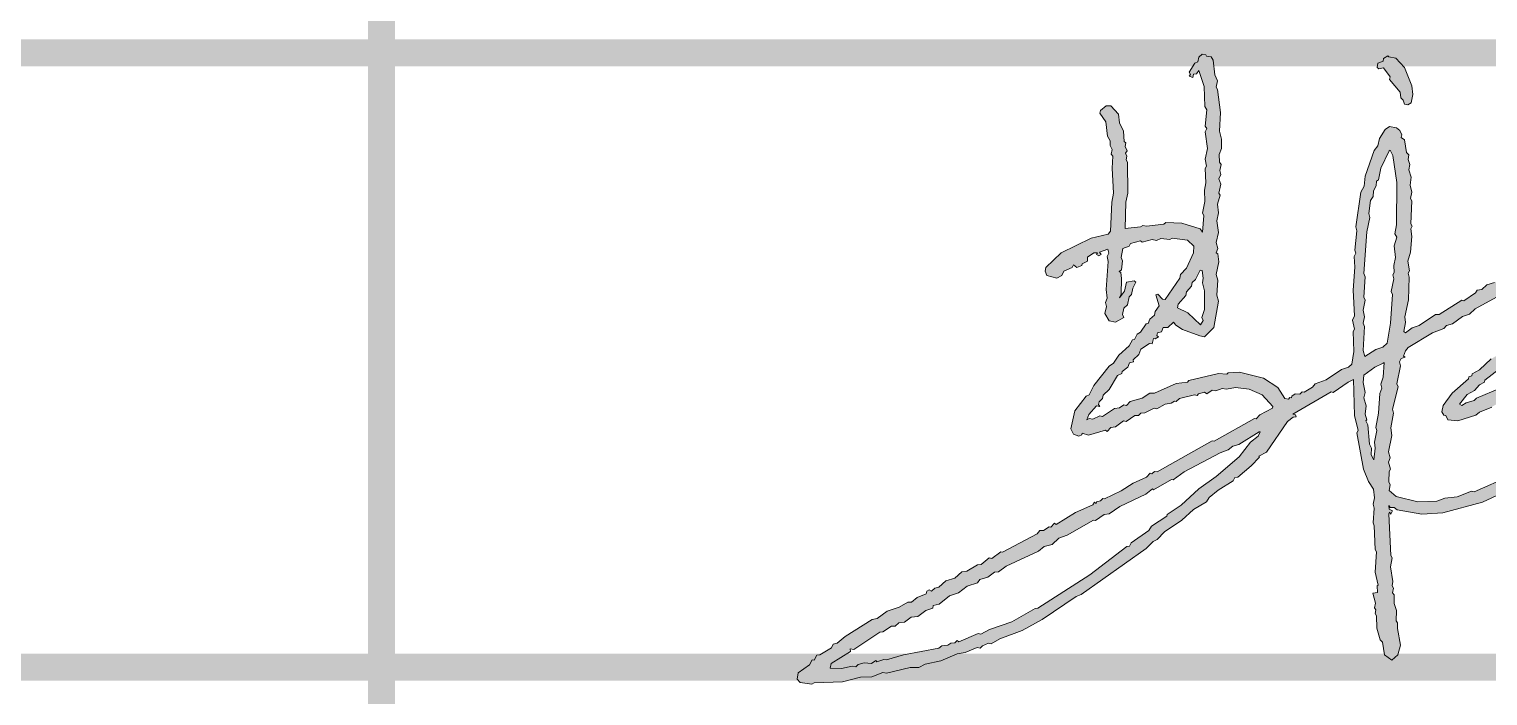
# Model space of a CAD drawing. Extents: x -518115 to 790560, y -210384 to 1628073.
# Drawn here: x 446387 to 447338, y 801555 to 801989 of the extents above; entities that cross this region are included whole.
import ezdxf

# ---------------------------------------------------------------- set-up
doc = ezdxf.new("R2010")
doc.units = 0
doc.header["$LTSCALE"] = 1000
doc.header["$MEASUREMENT"] = 0
doc.layers.add('图框', color=140, linetype='Continuous')
doc.layers.add('签名', color=7, linetype='Continuous', lineweight=18)

# ---------------------------------------------------------------- blocks, each defined once
blk = doc.blocks.new('A$C549D2611')
at = {"layer": '签名'}
h = blk.add_hatch(color=2, dxfattribs=at)
h.paths.add_polyline_path([(40846.46, -24729.92), (40847.65, -24727.1), (40846.61, -24723.22), (40847.94, -24716.75), (40847.03, -24709.22), (40848.12, -24703.93), (40847.44, -24698.27), (40849.23, -24692.52), (40848.3, -24691.1), (40849.5, -24685.22), (40848.34, -24681.92), (40849.53, -24679.1), (40848.84, -24676.51), (40849.68, -24672.4), (40848.75, -24670.98), (40848.54, -24666.04), (40849.97, -24662.04), (40850, -24655.93), (40848.61, -24650.74), (40849.26, -24638.62), (40847.45, -24623.55), (40846.51, -24622.14), (40847.36, -24618.02), (40845.73, -24614.01), (40844.6, -24604.59), (40843.2, -24602.47), (40840.26, -24601.87), (40839.79, -24601.16), (40837.44, -24600.68), (40835.2, -24602.67), (40834.59, -24605.6), (40832.59, -24606.42), (40828.91, -24612.4), (40829.85, -24613.82), (40829.02, -24614.87), (40831.25, -24615.94), (40831.73, -24613.59), (40833.61, -24613.37), (40835.27, -24611.26), (40838.63, -24621.75), (40839.04, -24634.69), (40840.44, -24636.82), (40839.45, -24647.64), (40840.38, -24649.05), (40839.31, -24651.28), (40840.79, -24662), (40839.34, -24669.05), (40840.26, -24673.53), (40839.31, -24675.17), (40839.86, -24684.47), (40838.89, -24689.17), (40839.21, -24696.59), (40837.64, -24704.23), (40838.58, -24705.64), (40837.58, -24716.47), (40836.18, -24714.34), (40824.08, -24710.63), (40813.72, -24710.35), (40812.31, -24711.28), (40801.01, -24712.64), (40798.65, -24712.16), (40797.24, -24713.09), (40787.23, -24714.1), (40787.67, -24697.04), (40788.87, -24691.16), (40788.74, -24670.92), (40787.8, -24669.51), (40788.28, -24667.16), (40787.47, -24665.15), (40788.42, -24663.51), (40787.14, -24660.8), (40787.62, -24658.45), (40786.56, -24657.62), (40786.13, -24650.79), (40783.56, -24645.36), (40782.89, -24639.71), (40777.85, -24634.39), (40774.79, -24634.38), (40771.13, -24637.3), (40770.77, -24639.06), (40774.51, -24644.73), (40775.64, -24654.15), (40777.51, -24656.98), (40777.49, -24660.04), (40778.77, -24662.76), (40778.17, -24665.69), (40779.1, -24667.11), (40778.71, -24674.99), (40779.69, -24691.12), (40778.49, -24697), (40777.69, -24715.82), (40776.03, -24717.93), (40765.08, -24720.58), (40745.38, -24730.02), (40735.45, -24739.62), (40734.97, -24741.97), (40736.25, -24744.68), (40742.59, -24746.6), (40746.01, -24744.85), (40747.2, -24742.03), (40752.63, -24739.47), (40753.58, -24737.82), (40755.69, -24739.48), (40758.99, -24738.32), (40759.23, -24737.15), (40762.65, -24735.4), (40762.55, -24732.93), (40766.8, -24730.12), (40769.27, -24730.02), (40768.44, -24731.07), (40770.08, -24732.02), (40771.5, -24731.09), (40770.56, -24729.67), (40775.87, -24727.7), (40776.56, -24730.29), (40775.49, -24732.52), (40776.06, -24735.7), (40774.8, -24753.81), (40775.48, -24759.47), (40774.29, -24762.28), (40774.98, -24764.88), (40774.02, -24769.58), (40776.7, -24774.42), (40780.81, -24775.26), (40786.36, -24772.11), (40785.55, -24770.1), (40786.39, -24765.99), (40788.63, -24764), (40789.72, -24758.71), (40791.26, -24757.19), (40792.1, -24753.07), (40794.12, -24749.2), (40793.06, -24748.37), (40788, -24749.17), (40786.8, -24755.05), (40783.48, -24759.27), (40784.55, -24757.04), (40784.84, -24746.68), (40784.38, -24742.92), (40783.33, -24742.09), (40784.75, -24741.15), (40785.36, -24735.16), (40784.55, -24733.15), (40785.75, -24727.27), (40789.76, -24725.65), (40790.71, -24724), (40797.19, -24722.27), (40798.25, -24723.1), (40804.73, -24721.36), (40807.67, -24721.97), (40810.38, -24720.69), (40816.38, -24721.3), (40817.79, -24720.37), (40827.91, -24721.83), (40832.01, -24725.73), (40831.75, -24729.97), (40827.23, -24740.07), (40823.33, -24744.17), (40822.84, -24746.52), (40813.25, -24760.47), (40811.48, -24760.11), (40808.44, -24757.04), (40807.14, -24757.38), (40809.34, -24764.57), (40806.73, -24768.33), (40806.25, -24770.68), (40803.3, -24773.13), (40802.11, -24775.95), (40800.81, -24776.3), (40797.26, -24781.69), (40795.13, -24783.1), (40793.23, -24786.38), (40791.94, -24786.73), (40789.92, -24790.6), (40783.18, -24796.57), (40779.62, -24801.96), (40776.79, -24803.83), (40766.84, -24816.49), (40763.76, -24822.6), (40761.75, -24823.41), (40754.29, -24832.91), (40751.88, -24844.66), (40753.63, -24848.08), (40757.04, -24849.39), (40759.04, -24848.58), (40759.28, -24847.4), (40763.27, -24848.84), (40774.35, -24845.6), (40775.41, -24846.42), (40777.77, -24843.85), (40780.95, -24843.27), (40786.03, -24839.42), (40787.79, -24839.78), (40793.46, -24836.04), (40795.93, -24835.93), (40797.47, -24834.41), (40799.94, -24834.31), (40806.07, -24831.28), (40807.84, -24831.64), (40813.38, -24828.49), (40817.15, -24828.04), (40819.28, -24826.63), (40820.45, -24826.87), (40822.7, -24824.89), (40832.36, -24822.58), (40834.12, -24822.94), (40834.95, -24821.89), (40838.84, -24820.85), (40840.48, -24821.79), (40844.02, -24819.46), (40846.37, -24819.94), (40850.38, -24818.31), (40853.32, -24818.92), (40859.09, -24817.65), (40868.03, -24818.87), (40876.49, -24822.44), (40883.51, -24830.01), (40883.27, -24831.18), (40875.01, -24835.61), (40872.64, -24838.19), (40871.47, -24837.95), (40845.15, -24852.77), (40843.98, -24852.52), (40807.99, -24872.71), (40806.23, -24872.34), (40804.69, -24873.87), (40803.52, -24873.63), (40801.15, -24876.2), (40792.42, -24879.93), (40784.63, -24885.06), (40773.78, -24890.19), (40772.61, -24889.95), (40771.07, -24891.47), (40768.48, -24892.16), (40768.24, -24893.34), (40767.18, -24892.51), (40766.23, -24894.15), (40754.79, -24899.16), (40742.16, -24906.98), (40741.11, -24906.15), (40738.74, -24908.73), (40737.57, -24908.49), (40734.03, -24910.82), (40731.55, -24910.93), (40729.9, -24913.04), (40707.25, -24924.93), (40706.07, -24924.69), (40700.28, -24929.02), (40698.52, -24928.65), (40693.32, -24933.1), (40690.85, -24933.21), (40683.89, -24937.29), (40680.71, -24937.86), (40676.22, -24941.84), (40670.32, -24943.7), (40665.83, -24947.68), (40663.24, -24948.37), (40660.99, -24950.36), (40659.35, -24949.41), (40657.93, -24950.34), (40657.57, -24952.11), (40651.56, -24954.55), (40647.9, -24957.47), (40645.43, -24957.58), (40639.88, -24960.73), (40631.98, -24963.4), (40625.49, -24968.19), (40622.31, -24968.76), (40604.72, -24979.85), (40599.52, -24984.3), (40596.93, -24984.99), (40595.86, -24987.22), (40588.19, -24991.78), (40586.31, -24992), (40584.41, -24995.29), (40583.23, -24995.05), (40581.33, -24998.33), (40574.13, -25003.59), (40573.29, -25007.71), (40575.27, -25009.95), (40583.04, -25010.93), (40584.45, -25010), (40602.93, -25009.5), (40614.59, -25006.38), (40622.01, -25006.06), (40629.32, -25003.27), (40631.67, -25003.76), (40647.1, -25000.18), (40652.63, -25000.09), (40656.76, -24997.88), (40667.01, -24995.69), (40677.74, -24991.15), (40682.8, -24990.35), (40690.82, -24987.1), (40692.58, -24987.46), (40694.12, -24985.94), (40698.13, -24984.31), (40699.89, -24984.67), (40705.44, -24981.52), (40720.06, -24975.95), (40733.15, -24968.83), (40755.23, -24953.76), (40758.53, -24952.6), (40800.8, -24922.68), (40805.42, -24918.11), (40808.13, -24916.83), (40812.86, -24911.68), (40824.19, -24904.2), (40831.76, -24897.18), (40840.14, -24892.16), (40841.92, -24889.46), (40847.82, -24884.55), (40857.62, -24878.6), (40858.69, -24876.37), (40860.57, -24876.14), (40869.43, -24868.77), (40874.87, -24863.15), (40874.41, -24862.44), (40879.25, -24859.76), (40893.11, -24839.94), (40896.77, -24837.01), (40898.66, -24836.79), (40898.31, -24835.49), (40896.55, -24835.13), (40921.56, -24820.66), (40922.74, -24820.9), (40932.65, -24814.36), (40936.07, -24812.61), (40936.78, -24836.03), (40939.09, -24845.69), (40938.14, -24847.33), (40942.5, -24870.89), (40945.75, -24878.91), (40949.02, -24883.87), (40949.7, -24889.52), (40948.86, -24893.63), (40949.55, -24896.22), (40948.8, -24905.87), (40949.61, -24907.87), (40950.13, -24923.29), (40951.06, -24924.71), (40950.17, -24938), (40952.13, -24946.36), (40951.42, -24946.83), (40951.76, -24951.19), (40948.58, -24951.76), (40950.31, -24958.24), (40949.71, -24961.18), (40950.64, -24962.6), (40950.16, -24964.95), (40951.09, -24966.36), (40951.29, -24974.37), (40953.37, -24982.14), (40954.89, -24983.68), (40956.26, -24991.92), (40961.07, -24995.36), (40964.85, -24991.85), (40966.77, -24985.5), (40964.7, -24974.67), (40964.84, -24971.02), (40963.9, -24969.6), (40964.05, -24962.9), (40962.55, -24958.3), (40962.46, -24952.77), (40961.52, -24951.35), (40962.12, -24948.41), (40961.19, -24947), (40961.79, -24944.06), (40960.07, -24934.52), (40961.28, -24928.64), (40960.34, -24927.22), (40959.18, -24900.04), (40959.42, -24898.86), (40960.36, -24900.28), (40961.43, -24898.05), (40959.2, -24896.98), (40959.09, -24894.51), (40960.03, -24895.92), (40962.5, -24895.82), (40964.61, -24897.47), (40980.6, -24900.14), (40994.25, -24899.27), (41020.17, -24892.33), (41032.32, -24886.86), (41040.1, -24884.78), (41057.32, -24875.45), (41061.09, -24875), (41069.59, -24869.39), (41073.48, -24868.35), (41084.69, -24861.46), (41087.28, -24860.77), (41092.48, -24856.32), (41093.66, -24856.57), (41097.56, -24852.47), (41102.28, -24850.37), (41104.06, -24847.67), (41105.82, -24848.03), (41108.65, -24846.17), (41109.72, -24843.94), (41113.61, -24842.9), (41113.85, -24841.72), (41121.76, -24835.99), (41126.86, -24829.07), (41131.11, -24826.27), (41140.47, -24813.49), (41143.67, -24806.8), (41145.14, -24796.69), (41143.73, -24794.56), (41144.1, -24792.8), (41141.29, -24788.55), (41139.53, -24788.19), (41135.9, -24784.99), (41128.38, -24782.84), (41113.67, -24782.88), (41104.6, -24785.31), (41101.76, -24787.18), (41095.87, -24789.03), (41094.11, -24788.67), (41084.67, -24792.86), (41082.91, -24792.5), (41080.78, -24793.9), (41080.32, -24793.19), (41078.66, -24795.3), (41077.48, -24795.06), (41067.22, -24800.31), (41066.04, -24800.07), (41062.38, -24802.99), (41059.2, -24803.56), (41057.55, -24805.67), (41056.37, -24805.43), (41052.83, -24807.77), (41050.36, -24807.87), (41041.27, -24813.36), (41035.38, -24815.21), (41031.71, -24818.14), (41016.27, -24824.77), (41014.73, -24826.29), (41009.55, -24827.68), (41006.71, -24829.55), (41005.07, -24828.6), (41010.04, -24822.27), (41014.88, -24819.59), (41018.08, -24815.95), (41021.5, -24814.21), (41021.74, -24813.03), (41055.99, -24786.37), (41064.37, -24781.35), (41066.03, -24779.24), (41081.61, -24768.96), (41081.85, -24767.78), (41085.98, -24765.57), (41087.05, -24763.34), (41091.18, -24761.12), (41094.84, -24758.2), (41095.08, -24757.02), (41103.34, -24752.59), (41103.58, -24751.42), (41108.54, -24748.15), (41109.49, -24746.5), (41114.33, -24743.82), (41122.48, -24736.92), (41125.07, -24736.22), (41128.27, -24732.59), (41130.98, -24731.31), (41131.93, -24729.67), (41134.52, -24728.97), (41134.88, -24727.21), (41137.48, -24726.52), (41141.5, -24721.83), (41153.19, -24712.59), (41164.08, -24701.35), (41166.08, -24700.53), (41167.27, -24697.72), (41172.23, -24694.44), (41175.8, -24685.99), (41173, -24681.74), (41167.36, -24679.36), (41164.77, -24680.05), (41161.11, -24682.98), (41158.05, -24682.96), (41155.92, -24684.36), (41153.57, -24683.88), (41147.44, -24686.91), (41141.79, -24687.59), (41133.41, -24692.61), (41128.22, -24693.99), (41119.84, -24699.01), (41118.67, -24698.77), (41109.58, -24704.26), (41108.4, -24704.02), (41104.86, -24706.35), (41103.69, -24706.11), (41100.02, -24709.04), (41094.13, -24710.89), (41084.92, -24716.96), (41077.15, -24719.05), (41075.49, -24721.16), (41073.61, -24721.38), (41069.24, -24724.77), (41067.47, -24724.41), (41064.52, -24726.87), (41042.46, -24738.88), (41028.05, -24749.4), (41022.86, -24750.79), (41019.79, -24753.83), (41016.61, -24754.4), (41015.66, -24756.05), (41007.87, -24761.19), (41006.69, -24760.95), (40991.94, -24770.17), (40989.47, -24770.28), (40978.84, -24777.28), (40974.25, -24778.79), (40969.88, -24782.18), (40968.82, -24781.35), (40970.03, -24775.48), (40969.58, -24771.71), (40971.87, -24760.54), (40972.41, -24745.95), (40971.71, -24743.36), (40972.66, -24741.72), (40971.52, -24735.36), (40973.31, -24729.6), (40974.18, -24719.37), (40973.39, -24714.3), (40974.33, -24712.66), (40973.4, -24711.24), (40974.06, -24696.07), (40973.13, -24694.65), (40973.97, -24690.54), (40973.05, -24686.06), (40973.55, -24680.65), (40972.04, -24676.05), (40972.77, -24672.53), (40971.6, -24669.23), (40972.21, -24666.29), (40970.68, -24664.75), (40969.31, -24656.51), (40967.2, -24654.85), (40967.56, -24653.09), (40966.28, -24650.37), (40964.17, -24648.72), (40959.47, -24647.75), (40956.64, -24649.62), (40952.96, -24655.6), (40952, -24660.31), (40949.51, -24663.47), (40943.66, -24680.03), (40942.93, -24686.62), (40940.91, -24690.49), (40937.5, -24713.07), (40938.19, -24715.66), (40936.84, -24728.25), (40937.65, -24730.25), (40936.58, -24732.48), (40937.02, -24739.31), (40935.77, -24754.36), (40936.63, -24771.08), (40935.44, -24773.9), (40936.71, -24779.67), (40935.76, -24781.31), (40936.16, -24794.26), (40935.06, -24802.6), (40932.82, -24804.59), (40928.22, -24806.1), (40918.31, -24812.64), (40911, -24815.43), (40909.34, -24817.54), (40903.79, -24820.69), (40902.62, -24820.45), (40901.08, -24821.97), (40898.02, -24821.96), (40895.9, -24823.36), (40895.66, -24824.53), (40894.48, -24824.29), (40893.65, -24825.35), (40891.3, -24824.87), (40886.63, -24817.78), (40877.48, -24811.62), (40861.73, -24807.78), (40854.32, -24808.09), (40853.49, -24809.15), (40848.08, -24808.65), (40828.76, -24813.27), (40827.93, -24814.32), (40820.39, -24815.23), (40806.24, -24821.51), (40803.18, -24821.5), (40798.22, -24824.77), (40790.45, -24826.85), (40788.08, -24829.42), (40786.32, -24829.06), (40783.48, -24830.93), (40780.3, -24831.5), (40772.51, -24836.64), (40770.75, -24836.28), (40766.03, -24838.38), (40763.68, -24837.89), (40762.26, -24838.83), (40763.58, -24835.42), (40768.43, -24829.68), (40770.78, -24830.16), (40769.84, -24828.75), (40770.21, -24826.98), (40772.45, -24824.99), (40772.93, -24822.64), (40776.72, -24819.13), (40782.29, -24809.86), (40785, -24808.58), (40785.25, -24807.41), (40788.91, -24804.48), (40790.1, -24801.66), (40792.69, -24800.97), (40792.34, -24799.67), (40796.13, -24796.16), (40797.44, -24792.76), (40803.1, -24789.02), (40804.87, -24789.38), (40805.59, -24785.85), (40806.77, -24786.09), (40808.89, -24784.69), (40807.84, -24783.86), (40808.2, -24782.1), (40810.79, -24781.41), (40811.98, -24778.59), (40815.04, -24778.6), (40818.82, -24775.09), (40820.22, -24777.22), (40824.56, -24779.94), (40835.96, -24784.12), (40838.9, -24784.72), (40845.05, -24778.63), (40847.95, -24761.47), (40846.91, -24757.58), (40847.67, -24747.93), (40846.63, -24744.04), (40848.31, -24735.82), (40847.51, -24730.75)])
h.paths.add_polyline_path([(40837.34, -24741.53), (40838.14, -24746.59), (40837.54, -24749.53), (40838.93, -24754.71), (40838.87, -24766.95), (40837.19, -24772.12), (40838.01, -24774.13), (40836.23, -24776.82), (40828.03, -24769.02), (40821.34, -24765.81), (40821.82, -24763.46), (40826.67, -24757.71), (40827.16, -24755.36), (40830.35, -24751.73), (40830.83, -24749.38), (40833.08, -24747.39), (40836.17, -24741.29)], flags=16)
h.paths.add_polyline_path([(40944.78, -24716.4), (40946.71, -24707), (40946.02, -24704.4), (40947.12, -24696.05), (40948.89, -24693.36), (40949.03, -24689.71), (40950.93, -24686.42), (40950.94, -24683.36), (40952.36, -24682.43), (40953.93, -24674.79), (40959.73, -24662.68), (40961.73, -24666.59), (40964.24, -24684.25), (40964.1, -24711.79), (40962.9, -24717.66), (40964.3, -24719.79), (40962.5, -24725.55), (40963.41, -24733.08), (40962.32, -24738.37), (40962.66, -24742.73), (40961.71, -24744.37), (40962.4, -24746.96), (40960.71, -24755.19), (40961.53, -24757.2), (40960.14, -24775.9), (40958.08, -24788.95), (40955.12, -24791.41), (40950.53, -24792.91), (40943.44, -24797.59), (40942.4, -24793.7), (40943.19, -24777.93), (40942.37, -24775.93), (40943.22, -24771.81), (40942.3, -24767.34), (40943.62, -24760.87), (40942.81, -24758.87), (40943.7, -24745.58), (40942.88, -24743.57)], flags=16)
h.paths.add_polyline_path([(40874.6, -24846.55), (40875.19, -24846.68), (40874, -24849.49), (40868.92, -24853.35), (40861.46, -24862.85), (40846.57, -24875.72), (40835.12, -24883.78), (40823.77, -24894.32), (40814.56, -24900.39), (40814.32, -24901.57), (40804.41, -24908.11), (40802.63, -24910.81), (40791.17, -24918.87), (40790.1, -24921.1), (40788.22, -24921.33), (40764.24, -24939.68), (40730.37, -24961.52), (40728.48, -24961.75), (40713.26, -24970.26), (40698.76, -24975.25), (40693.22, -24978.4), (40691.45, -24978.04), (40678.72, -24983.39), (40677.66, -24982.56), (40676.13, -24984.09), (40673.66, -24984.19), (40671.53, -24985.59), (40667.76, -24986.05), (40665.64, -24987.45), (40642.67, -24991.92), (40631.59, -24995.17), (40629.83, -24994.8), (40625.23, -24996.31), (40624.77, -24995.6), (40621.93, -24997.47), (40617.11, -24997.09), (40613.22, -24998.13), (40611.69, -24999.66), (40609.33, -24999.17), (40602.27, -25000.79), (40594.97, -25000.52), (40595.57, -24997.58), (40608.2, -24989.76), (40607.98, -24987.87), (40610.33, -24988.35), (40627.33, -24977.14), (40629.21, -24976.91), (40634.88, -24973.18), (40637.35, -24973.07), (40639.59, -24971.08), (40643.36, -24970.63), (40647.73, -24967.24), (40652.09, -24966.91), (40657.17, -24963.05), (40661.76, -24961.54), (40662.13, -24959.78), (40666.01, -24958.74), (40672.63, -24953.36), (40678.52, -24951.5), (40684.31, -24947.18), (40690.91, -24944.86), (40692.57, -24942.75), (40697.75, -24941.36), (40702.12, -24937.97), (40704.59, -24937.86), (40709.67, -24934), (40730.67, -24924.22), (40734.33, -24921.3), (40739.51, -24919.91), (40744, -24915.93), (40749.31, -24913.96), (40766.65, -24904.04), (40767.83, -24904.28), (40773.5, -24900.54), (40776.68, -24899.97), (40783.76, -24895.3), (40800.74, -24887.14), (40805.11, -24883.75), (40805.58, -24884.46), (40817.38, -24877.69), (40818.56, -24877.93), (40825.76, -24872.67), (40849.12, -24860.32), (40854.42, -24858.34), (40857.38, -24855.88), (40861.27, -24854.84)], flags=16)
h.paths.add_polyline_path([(40942.8, -24809.7), (40950, -24804.44), (40955.43, -24801.88), (40956.13, -24801.41), (40955.38, -24811.06), (40953.83, -24815.64), (40954.52, -24818.23), (40953.21, -24821.64), (40952.44, -24834.34), (40950.51, -24843.75), (40951.33, -24845.75), (40949.76, -24853.39), (40950.21, -24857.16), (40949.23, -24864.92), (40947.49, -24861.5), (40947.74, -24857.27), (40946.46, -24854.55), (40945.34, -24842.07), (40944.06, -24839.36), (40944.77, -24838.89), (40943.73, -24835.01), (40944.23, -24829.6), (40942.84, -24824.41), (40943.57, -24820.89), (40942.42, -24814.53)], flags=16)
h.paths.add_polyline_path([(40967.09, -24798.76), (40969.68, -24798.07), (40968.63, -24797.24), (40969.94, -24793.83), (40971.6, -24791.72), (40987.65, -24782.15), (40994.95, -24779.36), (40996.61, -24777.25), (41000.5, -24776.21), (41007, -24771.42), (41011.59, -24769.91), (41015.38, -24766.4), (41029.18, -24758.82), (41041.34, -24750.29), (41053.02, -24744.11), (41057.39, -24740.72), (41069.54, -24735.25), (41078.75, -24729.17), (41082.17, -24727.42), (41083.93, -24727.79), (41089.01, -24723.93), (41097.03, -24720.67), (41101.4, -24717.28), (41105.87, -24716.36), (41117.09, -24709.47), (41126.4, -24705.87), (41130.65, -24703.07), (41153.99, -24693.77), (41156.34, -24694.25), (41152.91, -24699.06), (41149.25, -24701.98), (41147.23, -24705.85), (41143.69, -24708.19), (41134.34, -24717.91), (41131.63, -24719.19), (41121.82, -24728.21), (41112.61, -24734.28), (41112.25, -24736.04), (41101.87, -24741.88), (41076.35, -24761.76), (41075.4, -24763.4), (41061.24, -24772.74), (41047.42, -24783.38), (41047.18, -24784.56), (41042.46, -24786.65), (41033.72, -24793.44), (41033.48, -24794.61), (41025.81, -24799.16), (41018.24, -24806.19), (41013.4, -24808.87), (41013.16, -24810.05), (41011.16, -24810.86), (41010.92, -24812.04), (41000.4, -24821.52), (40994.48, -24829.49), (40993.63, -24833.6), (40995.03, -24835.73), (40996.21, -24835.97), (40997.49, -24838.68), (41004.08, -24839.42), (41015.86, -24835.71), (41018.11, -24833.72), (41026.12, -24830.47), (41035.92, -24824.51), (41043.94, -24821.26), (41045.47, -24819.73), (41048.65, -24819.16), (41051.02, -24816.58), (41059.5, -24814.04), (41063.17, -24811.11), (41066.35, -24810.54), (41069.3, -24808.08), (41071.06, -24808.45), (41076.49, -24805.88), (41077.66, -24806.12), (41081.33, -24803.2), (41087.1, -24801.93), (41095.24, -24798.09), (41100.89, -24797.41), (41101.72, -24796.36), (41107.61, -24794.5), (41109.96, -24794.99), (41112.21, -24793), (41113.85, -24793.95), (41115.97, -24792.54), (41124.56, -24792.47), (41131.03, -24793.79), (41133.73, -24795.57), (41135.48, -24798.99), (41134.75, -24802.52), (41129.06, -24812.38), (41125.52, -24814.71), (41116.88, -24823.97), (41116.4, -24826.32), (41109.66, -24832.29), (41106.95, -24833.57), (41105.17, -24836.26), (41101.04, -24838.48), (41100.8, -24839.66), (41082.14, -24852.98), (41080.26, -24853.21), (41068.22, -24861.15), (41052.65, -24868.37), (41040.14, -24875.6), (41038.38, -24875.24), (41014.79, -24885.72), (41013.03, -24885.35), (41003.72, -24888.96), (40995.59, -24889.74), (40990.29, -24891.72), (40977.93, -24892.24), (40963.94, -24888.76), (40959.26, -24884.74), (40959.98, -24881.21), (40959.17, -24879.21), (40959.32, -24872.5), (40960.27, -24870.86), (40958.76, -24866.26), (40959.95, -24863.44), (40958.91, -24859.56), (40961.08, -24848.98), (40960.28, -24843.91), (40962.21, -24834.51), (40961.52, -24831.92), (40965.12, -24817.34), (40964.3, -24815.34), (40966.71, -24803.58), (40966.02, -24800.99)], flags=16)
blk.add_hatch(color=2, dxfattribs=at).paths.add_polyline_path([(40957.81, -24602.09), (40955.69, -24603.49), (40955.32, -24605.25), (40952.02, -24606.41), (40951.42, -24609.35), (40952.48, -24610.18), (40955.66, -24609.61), (40959.98, -24615.39), (40959.62, -24617.16), (40966.52, -24625.31), (40966.98, -24629.08), (40968.5, -24630.62), (40969.19, -24633.21), (40971.54, -24633.69), (40973.67, -24632.29), (40974.75, -24627), (40974.07, -24621.35), (40969.19, -24609.32), (40963.69, -24603.29)])
at = {"layer": '图框', "const_width": 17.5}
for points in [[(40302.47, -25799.83), (40302.47, -22599.83)], [(38052.47, -24599.83), (41552.47, -24599.83)], [(38052.47, -24999.83), (41552.47, -24999.83)]]:
    blk.add_lwpolyline(points, dxfattribs=at)
at = {"layer": '签名', "color": 2, "elevation": 6009600}
for points in [[(40840.26, -24601.87), (40839.79, -24601.16), (40837.44, -24600.68), (40835.2, -24602.67), (40834.59, -24605.6), (40832.59, -24606.42), (40828.91, -24612.4), (40829.85, -24613.82), (40829.02, -24614.87), (40831.25, -24615.94), (40831.73, -24613.59), (40833.61, -24613.37), (40835.27, -24611.26), (40838.63, -24621.75), (40839.04, -24634.69), (40840.44, -24636.82), (40839.45, -24647.64), (40840.38, -24649.05), (40839.31, -24651.28), (40840.79, -24662), (40839.34, -24669.05), (40840.26, -24673.53), (40839.31, -24675.17), (40839.86, -24684.47), (40838.89, -24689.17), (40839.21, -24696.59), (40837.64, -24704.23), (40838.58, -24705.64), (40837.58, -24716.47), (40836.18, -24714.34), (40824.08, -24710.63), (40813.72, -24710.35), (40812.31, -24711.28), (40801.01, -24712.64), (40798.65, -24712.16), (40797.24, -24713.09), (40787.23, -24714.1), (40787.67, -24697.04), (40788.87, -24691.16), (40788.74, -24670.92), (40787.8, -24669.51), (40788.28, -24667.16), (40787.47, -24665.15), (40788.42, -24663.51), (40787.14, -24660.8), (40787.62, -24658.45), (40786.56, -24657.62), (40786.13, -24650.79), (40783.56, -24645.36), (40782.89, -24639.71), (40777.85, -24634.39), (40774.79, -24634.38), (40771.13, -24637.3), (40770.77, -24639.06), (40774.51, -24644.73), (40775.64, -24654.15), (40777.51, -24656.98), (40777.49, -24660.04), (40778.77, -24662.76), (40778.17, -24665.69), (40779.1, -24667.11), (40778.71, -24674.99), (40779.69, -24691.12), (40778.49, -24697), (40777.69, -24715.82), (40776.03, -24717.93), (40765.08, -24720.58), (40745.38, -24730.02), (40735.45, -24739.62), (40734.97, -24741.97), (40736.25, -24744.68), (40742.59, -24746.6), (40746.01, -24744.85), (40747.2, -24742.03), (40752.63, -24739.47), (40753.58, -24737.82), (40755.69, -24739.48), (40758.99, -24738.32), (40759.23, -24737.15), (40762.65, -24735.4), (40762.55, -24732.93), (40766.8, -24730.12), (40769.27, -24730.02), (40768.44, -24731.07), (40770.08, -24732.02), (40771.5, -24731.09), (40770.56, -24729.67), (40775.87, -24727.7), (40776.56, -24730.29), (40775.49, -24732.52), (40776.06, -24735.7), (40774.8, -24753.81), (40775.48, -24759.47), (40774.29, -24762.28), (40774.98, -24764.88), (40774.02, -24769.58), (40776.7, -24774.42), (40780.81, -24775.26), (40786.36, -24772.11), (40785.55, -24770.1), (40786.39, -24765.99), (40788.63, -24764), (40789.72, -24758.71), (40791.26, -24757.19), (40792.1, -24753.07), (40794.12, -24749.2), (40793.06, -24748.37), (40788, -24749.17), (40786.8, -24755.05), (40783.48, -24759.27), (40784.55, -24757.04), (40784.84, -24746.68), (40784.38, -24742.92), (40783.33, -24742.09), (40784.75, -24741.15), (40785.36, -24735.16), (40784.55, -24733.15), (40785.75, -24727.27), (40789.76, -24725.65), (40790.71, -24724), (40797.19, -24722.27), (40798.25, -24723.1), (40804.73, -24721.36), (40807.67, -24721.97), (40810.38, -24720.69), (40816.38, -24721.3), (40817.79, -24720.37), (40827.91, -24721.83), (40832.01, -24725.73), (40831.75, -24729.97), (40827.23, -24740.07), (40823.33, -24744.17), (40822.84, -24746.52), (40813.25, -24760.47), (40811.48, -24760.11), (40808.44, -24757.04), (40807.14, -24757.38), (40809.34, -24764.57), (40806.73, -24768.33), (40806.25, -24770.68), (40803.3, -24773.13), (40802.11, -24775.95), (40800.81, -24776.3), (40797.26, -24781.69), (40795.13, -24783.1), (40793.23, -24786.38), (40791.94, -24786.73), (40789.92, -24790.6), (40783.18, -24796.57), (40779.62, -24801.96), (40776.79, -24803.83), (40766.84, -24816.49), (40763.76, -24822.6), (40761.75, -24823.41), (40754.29, -24832.91), (40751.88, -24844.66), (40753.63, -24848.08), (40757.04, -24849.39), (40759.04, -24848.58), (40759.28, -24847.4), (40763.27, -24848.84), (40774.35, -24845.6), (40775.41, -24846.42), (40777.77, -24843.85), (40780.95, -24843.27), (40786.03, -24839.42), (40787.79, -24839.78), (40793.46, -24836.04), (40795.93, -24835.93), (40797.47, -24834.41), (40799.94, -24834.31), (40806.07, -24831.28), (40807.84, -24831.64), (40813.38, -24828.49), (40817.15, -24828.04), (40819.28, -24826.63), (40820.45, -24826.87), (40822.7, -24824.89), (40832.36, -24822.58), (40834.12, -24822.94), (40834.95, -24821.89), (40838.84, -24820.85), (40840.48, -24821.79), (40844.02, -24819.46), (40846.37, -24819.94), (40850.38, -24818.31), (40853.32, -24818.92), (40859.09, -24817.65), (40868.03, -24818.87), (40876.49, -24822.44), (40883.51, -24830.01), (40883.27, -24831.18), (40875.01, -24835.61), (40872.64, -24838.19), (40871.47, -24837.95), (40845.15, -24852.77), (40843.98, -24852.52), (40807.99, -24872.71), (40806.23, -24872.34), (40804.69, -24873.87), (40803.52, -24873.63), (40801.15, -24876.2), (40792.42, -24879.93), (40784.63, -24885.06), (40773.78, -24890.19), (40772.61, -24889.95), (40771.07, -24891.47), (40768.48, -24892.16), (40768.24, -24893.34), (40767.18, -24892.51), (40766.23, -24894.15), (40754.79, -24899.16), (40742.16, -24906.98), (40741.11, -24906.15), (40738.74, -24908.73), (40737.57, -24908.49), (40734.03, -24910.82), (40731.55, -24910.93), (40729.9, -24913.04), (40707.25, -24924.93), (40706.07, -24924.69), (40700.28, -24929.02), (40698.52, -24928.65), (40693.32, -24933.1), (40690.85, -24933.21), (40683.89, -24937.29), (40680.71, -24937.86), (40676.22, -24941.84), (40670.32, -24943.7), (40665.83, -24947.68), (40663.24, -24948.37), (40660.99, -24950.36), (40659.35, -24949.41), (40657.93, -24950.34), (40657.57, -24952.11), (40651.56, -24954.55), (40647.9, -24957.47), (40645.43, -24957.58), (40639.88, -24960.73), (40631.98, -24963.4), (40625.49, -24968.19), (40622.31, -24968.76), (40604.72, -24979.85), (40599.52, -24984.3), (40596.93, -24984.99), (40595.86, -24987.22), (40588.19, -24991.78), (40586.31, -24992), (40584.41, -24995.29), (40583.23, -24995.05), (40581.33, -24998.33), (40574.13, -25003.59), (40573.29, -25007.71), (40575.27, -25009.95), (40583.04, -25010.93), (40584.45, -25010), (40602.93, -25009.5), (40614.59, -25006.38), (40622.01, -25006.06), (40629.32, -25003.27), (40631.67, -25003.76), (40647.1, -25000.18), (40652.63, -25000.09), (40656.76, -24997.88), (40667.01, -24995.69), (40677.74, -24991.15), (40682.8, -24990.35), (40690.82, -24987.1), (40692.58, -24987.46), (40694.12, -24985.94), (40698.13, -24984.31), (40699.89, -24984.67), (40705.44, -24981.52), (40720.06, -24975.95), (40733.15, -24968.83), (40755.23, -24953.76), (40758.53, -24952.6), (40800.8, -24922.68), (40805.42, -24918.11), (40808.13, -24916.83), (40812.86, -24911.68), (40824.19, -24904.2), (40831.76, -24897.18), (40840.14, -24892.16), (40841.92, -24889.46), (40847.82, -24884.55), (40857.62, -24878.6), (40858.69, -24876.37), (40860.57, -24876.14), (40869.43, -24868.77), (40874.87, -24863.15), (40874.41, -24862.44), (40879.25, -24859.76), (40893.11, -24839.94), (40896.77, -24837.01), (40898.66, -24836.79), (40898.31, -24835.49), (40896.55, -24835.13), (40921.56, -24820.66), (40922.74, -24820.9), (40932.65, -24814.36), (40936.07, -24812.61), (40936.78, -24836.03), (40939.09, -24845.69), (40938.14, -24847.33), (40942.5, -24870.89), (40945.75, -24878.91), (40949.02, -24883.87), (40949.7, -24889.52), (40948.86, -24893.63), (40949.55, -24896.22), (40948.8, -24905.87), (40949.61, -24907.87), (40950.13, -24923.29), (40951.06, -24924.71), (40950.17, -24938), (40952.13, -24946.36), (40951.42, -24946.83), (40951.76, -24951.19), (40948.58, -24951.76), (40950.31, -24958.24), (40949.71, -24961.18), (40950.64, -24962.6), (40950.16, -24964.95), (40951.09, -24966.36), (40951.29, -24974.37), (40953.37, -24982.14), (40954.89, -24983.68), (40956.26, -24991.92), (40961.07, -24995.36), (40964.85, -24991.85), (40966.77, -24985.5), (40964.7, -24974.67), (40964.84, -24971.02), (40963.9, -24969.6), (40964.05, -24962.9), (40962.55, -24958.3), (40962.46, -24952.77), (40961.52, -24951.35), (40962.12, -24948.41), (40961.19, -24947), (40961.79, -24944.06), (40960.07, -24934.52), (40961.28, -24928.64), (40960.34, -24927.22), (40959.18, -24900.04), (40959.42, -24898.86), (40960.36, -24900.28), (40961.43, -24898.05), (40959.2, -24896.98), (40959.09, -24894.51), (40960.03, -24895.92), (40962.5, -24895.82), (40964.61, -24897.47), (40980.6, -24900.14), (40994.25, -24899.27), (41020.17, -24892.33), (41032.32, -24886.86)], [(41031.71, -24818.14), (41016.27, -24824.77), (41014.73, -24826.29), (41009.55, -24827.68), (41006.71, -24829.55), (41005.07, -24828.6), (41010.04, -24822.27), (41014.88, -24819.59), (41018.08, -24815.95), (41021.5, -24814.21), (41021.74, -24813.03), (41055.99, -24786.37)], [(41028.05, -24749.4), (41022.86, -24750.79), (41019.79, -24753.83), (41016.61, -24754.4), (41015.66, -24756.05), (41007.87, -24761.19), (41006.69, -24760.95), (40991.94, -24770.17), (40989.47, -24770.28), (40978.84, -24777.28), (40974.25, -24778.79), (40969.88, -24782.18), (40968.82, -24781.35), (40970.03, -24775.48), (40969.58, -24771.71), (40971.87, -24760.54), (40972.41, -24745.95), (40971.71, -24743.36), (40972.66, -24741.72), (40971.52, -24735.36), (40973.31, -24729.6), (40974.18, -24719.37), (40973.39, -24714.3), (40974.33, -24712.66), (40973.4, -24711.24), (40974.06, -24696.07), (40973.13, -24694.65), (40973.97, -24690.54), (40973.05, -24686.06), (40973.55, -24680.65), (40972.04, -24676.05), (40972.77, -24672.53), (40971.6, -24669.23), (40972.21, -24666.29), (40970.68, -24664.75), (40969.31, -24656.51), (40967.2, -24654.85), (40967.56, -24653.09), (40966.28, -24650.37), (40964.17, -24648.72), (40959.47, -24647.75), (40956.64, -24649.62), (40952.96, -24655.6), (40952, -24660.31), (40949.51, -24663.47), (40943.66, -24680.03), (40942.93, -24686.62), (40940.91, -24690.49), (40937.5, -24713.07), (40938.19, -24715.66), (40936.84, -24728.25), (40937.65, -24730.25), (40936.58, -24732.48), (40937.02, -24739.31), (40935.77, -24754.36), (40936.63, -24771.08), (40935.44, -24773.9), (40936.71, -24779.67), (40935.76, -24781.31), (40936.16, -24794.26), (40935.06, -24802.6), (40932.82, -24804.59), (40928.22, -24806.1), (40918.31, -24812.64), (40911, -24815.43), (40909.34, -24817.54), (40903.79, -24820.69), (40902.62, -24820.45), (40901.08, -24821.97), (40898.02, -24821.96), (40895.9, -24823.36), (40895.66, -24824.53), (40894.48, -24824.29), (40893.65, -24825.35), (40891.3, -24824.87), (40886.63, -24817.78), (40877.48, -24811.62), (40861.73, -24807.78), (40854.32, -24808.09), (40853.49, -24809.15), (40848.08, -24808.65), (40828.76, -24813.27), (40827.93, -24814.32), (40820.39, -24815.23), (40806.24, -24821.51), (40803.18, -24821.5), (40798.22, -24824.77), (40790.45, -24826.85), (40788.08, -24829.42), (40786.32, -24829.06), (40783.48, -24830.93), (40780.3, -24831.5), (40772.51, -24836.64), (40770.75, -24836.28), (40766.03, -24838.38), (40763.68, -24837.89), (40762.26, -24838.83), (40763.58, -24835.42), (40768.43, -24829.68), (40770.78, -24830.16), (40769.84, -24828.75), (40770.21, -24826.98), (40772.45, -24824.99), (40772.93, -24822.64), (40776.72, -24819.13), (40782.29, -24809.86), (40785, -24808.58), (40785.25, -24807.41), (40788.91, -24804.48), (40790.1, -24801.66), (40792.69, -24800.97), (40792.34, -24799.67), (40796.13, -24796.16), (40797.44, -24792.76), (40803.1, -24789.02), (40804.87, -24789.38), (40805.59, -24785.85), (40806.77, -24786.09), (40808.89, -24784.69), (40807.84, -24783.86), (40808.2, -24782.1), (40810.79, -24781.41), (40811.98, -24778.59), (40815.04, -24778.6), (40818.82, -24775.09), (40820.22, -24777.22), (40824.56, -24779.94), (40835.96, -24784.12), (40838.9, -24784.72), (40845.05, -24778.63), (40847.95, -24761.47), (40846.91, -24757.58), (40847.67, -24747.93), (40846.63, -24744.04), (40848.31, -24735.82), (40847.51, -24730.75), (40846.46, -24729.92), (40847.65, -24727.1), (40846.61, -24723.22), (40847.94, -24716.75), (40847.03, -24709.22), (40848.12, -24703.93), (40847.44, -24698.27), (40849.23, -24692.52), (40848.3, -24691.1), (40849.5, -24685.22), (40848.34, -24681.92), (40849.53, -24679.1), (40848.84, -24676.51), (40849.68, -24672.4), (40848.75, -24670.98), (40848.54, -24666.04), (40849.97, -24662.04), (40850, -24655.93), (40848.61, -24650.74), (40849.26, -24638.62), (40847.45, -24623.55), (40846.51, -24622.14), (40847.36, -24618.02), (40845.73, -24614.01), (40844.6, -24604.59), (40843.2, -24602.47), (40840.26, -24601.87)], [(40958.99, -24602.33), (40958.52, -24601.62), (40955.69, -24603.49), (40955.32, -24605.25), (40952.02, -24606.41), (40951.42, -24609.35), (40952.48, -24610.18), (40955.66, -24609.61), (40959.98, -24615.39), (40959.62, -24617.16), (40966.52, -24625.31), (40966.98, -24629.08), (40968.5, -24630.62), (40969.19, -24633.21), (40971.54, -24633.69), (40973.67, -24632.29), (40974.75, -24627), (40974.07, -24621.35), (40969.19, -24609.32), (40963.69, -24603.29), (40958.99, -24602.33)], [(40959.28, -24663.64), (40959.98, -24663.17), (40961.73, -24666.59), (40964.24, -24684.25), (40964.1, -24711.79), (40962.9, -24717.66), (40964.3, -24719.79), (40962.5, -24725.55), (40963.41, -24733.08), (40962.32, -24738.37), (40962.66, -24742.73), (40961.71, -24744.37), (40962.4, -24746.96), (40960.71, -24755.19), (40961.53, -24757.2), (40960.14, -24775.9), (40958.08, -24788.95), (40955.12, -24791.41), (40950.53, -24792.91), (40943.44, -24797.59), (40942.4, -24793.7), (40943.19, -24777.93), (40942.37, -24775.93), (40943.22, -24771.81), (40942.3, -24767.34), (40943.62, -24760.87), (40942.81, -24758.87), (40943.7, -24745.58), (40942.88, -24743.57), (40944.78, -24716.4), (40946.71, -24707), (40946.02, -24704.4), (40947.12, -24696.05), (40948.89, -24693.36), (40949.03, -24689.71), (40950.93, -24686.42), (40950.94, -24683.36), (40952.36, -24682.43), (40953.93, -24674.79), (40959.28, -24663.64)], [(41025.81, -24799.16), (41018.24, -24806.19), (41013.4, -24808.87), (41013.16, -24810.05), (41011.16, -24810.86), (41010.92, -24812.04), (41000.4, -24821.52), (40994.48, -24829.49), (40993.63, -24833.6), (40995.03, -24835.73), (40996.21, -24835.97), (40997.49, -24838.68), (41004.08, -24839.42), (41015.86, -24835.71), (41018.11, -24833.72), (41026.12, -24830.47)], [(41038.38, -24875.24), (41014.79, -24885.72), (41013.03, -24885.35), (41003.72, -24888.96), (40995.59, -24889.74), (40990.29, -24891.72), (40977.93, -24892.24), (40963.94, -24888.76), (40959.26, -24884.74), (40959.98, -24881.21), (40959.17, -24879.21), (40959.32, -24872.5), (40960.27, -24870.86), (40958.76, -24866.26), (40959.95, -24863.44), (40958.91, -24859.56), (40961.08, -24848.98), (40960.28, -24843.91), (40962.21, -24834.51), (40961.52, -24831.92), (40965.12, -24817.34), (40964.3, -24815.34), (40966.71, -24803.58), (40966.02, -24800.99), (40967.09, -24798.76), (40969.68, -24798.07), (40968.63, -24797.24), (40969.94, -24793.83), (40971.6, -24791.72), (40987.65, -24782.15), (40994.95, -24779.36), (40996.61, -24777.25), (41000.5, -24776.21), (41007, -24771.42), (41011.59, -24769.91), (41015.38, -24766.4), (41029.18, -24758.82)], [(40836.17, -24741.29), (40837.34, -24741.53), (40838.14, -24746.59), (40837.54, -24749.53), (40838.93, -24754.71), (40838.87, -24766.95), (40837.19, -24772.12), (40838.01, -24774.13), (40836.23, -24776.82), (40828.03, -24769.02), (40821.34, -24765.81), (40821.82, -24763.46), (40826.67, -24757.71), (40827.16, -24755.36), (40830.35, -24751.73), (40830.83, -24749.38), (40833.08, -24747.39), (40836.17, -24741.29)], [(40955.43, -24801.88), (40956.13, -24801.41), (40955.38, -24811.06), (40953.83, -24815.64), (40954.52, -24818.23), (40953.21, -24821.64), (40952.44, -24834.34), (40950.51, -24843.75), (40951.33, -24845.75), (40949.76, -24853.39), (40950.21, -24857.16), (40949.23, -24864.92), (40947.49, -24861.5), (40947.74, -24857.27), (40946.46, -24854.55), (40945.34, -24842.07), (40944.06, -24839.36), (40944.77, -24838.89), (40943.73, -24835.01), (40944.23, -24829.6), (40942.84, -24824.41), (40943.57, -24820.89), (40942.42, -24814.53), (40942.8, -24809.7), (40950, -24804.44), (40955.43, -24801.88)], [(40874.6, -24846.55), (40875.19, -24846.68), (40874, -24849.49), (40868.92, -24853.35), (40861.46, -24862.85), (40846.57, -24875.72), (40835.12, -24883.78), (40823.77, -24894.32), (40814.56, -24900.39), (40814.32, -24901.57), (40804.41, -24908.11), (40802.63, -24910.81), (40791.17, -24918.87), (40790.1, -24921.1), (40788.22, -24921.33), (40764.24, -24939.68), (40730.37, -24961.52), (40728.48, -24961.75), (40713.26, -24970.26), (40698.76, -24975.25), (40693.22, -24978.4), (40691.45, -24978.04), (40678.72, -24983.39), (40677.66, -24982.56), (40676.13, -24984.09), (40673.66, -24984.19), (40671.53, -24985.59), (40667.76, -24986.05), (40665.64, -24987.45), (40642.67, -24991.92), (40631.59, -24995.17), (40629.83, -24994.8), (40625.23, -24996.31), (40624.77, -24995.6), (40621.93, -24997.47), (40617.11, -24997.09), (40613.22, -24998.13), (40611.69, -24999.66), (40609.33, -24999.17), (40602.27, -25000.79), (40594.97, -25000.52), (40595.57, -24997.58), (40608.2, -24989.76), (40607.98, -24987.87), (40610.33, -24988.35), (40627.33, -24977.14), (40629.21, -24976.91), (40634.88, -24973.18), (40637.35, -24973.07), (40639.59, -24971.08), (40643.36, -24970.63), (40647.73, -24967.24), (40652.09, -24966.91), (40657.17, -24963.05), (40661.76, -24961.54), (40662.13, -24959.78), (40666.01, -24958.74), (40672.63, -24953.36), (40678.52, -24951.5), (40684.31, -24947.18), (40690.91, -24944.86), (40692.57, -24942.75), (40697.75, -24941.36), (40702.12, -24937.97), (40704.59, -24937.86), (40709.67, -24934), (40730.67, -24924.22), (40734.33, -24921.3), (40739.51, -24919.91), (40744, -24915.93), (40749.31, -24913.96), (40766.65, -24904.04), (40767.83, -24904.28), (40773.5, -24900.54), (40776.68, -24899.97), (40783.76, -24895.3), (40800.74, -24887.14), (40805.11, -24883.75), (40805.58, -24884.46), (40817.38, -24877.69), (40818.56, -24877.93), (40825.76, -24872.67), (40849.12, -24860.32), (40854.42, -24858.34), (40857.38, -24855.88), (40861.27, -24854.84), (40874.6, -24846.55)]]:
    blk.add_lwpolyline(points, dxfattribs=at)

msp = doc.modelspace()

# ---------------------------------------------------------------- block references
msp.add_blockref('A$C549D2611', (406314.11, 826573.7))

doc.saveas('drawing.dxf')
